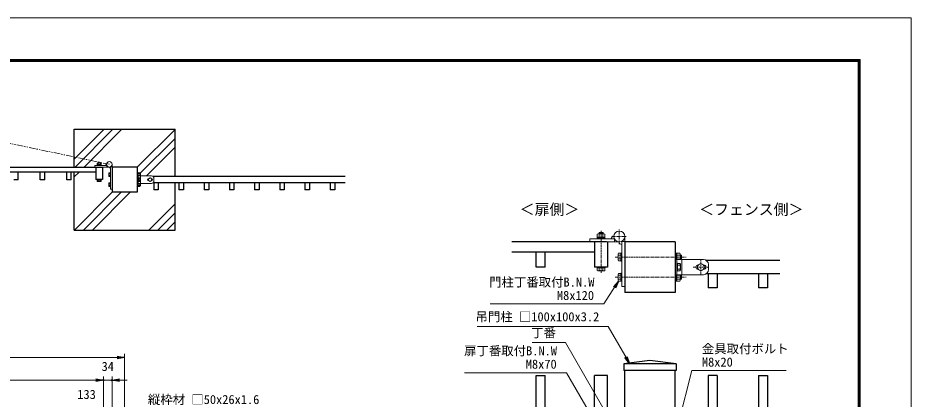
# Model space of a CAD drawing. Units: millimetres, scale not verified. Extents: x -3151 to 3149, y -2225 to 2230.
# Drawn here: x -396 to 3149, y 718 to 2230 of the extents above; entities that cross this region are included whole.
import ezdxf
from ezdxf.enums import TextEntityAlignment as Align

# ---------------------------------------------------------------- set-up
doc = ezdxf.new("R2010")
doc.units = ezdxf.units.MM
doc.header["$LTSCALE"] = 10
doc.header["$PDMODE"] = 32
doc.header["$PDSIZE"] = 5
doc.linetypes.add('USER1', pattern=[5, 2.5, -0.5, 0.5, -0.5, 0.5, -0.5])
doc.linetypes.add('USER2', pattern=[2, 1.25, -0.25, 0.25, -0.25])
for name, color, linetype, lineweight in [('0-1_D-STR-DIM', 7, 'Continuous', 13), ('0-2_0', 7, 'Continuous', 25), ('0-3_DEFPOINTS', 8, 'Continuous', 25), ('0-4_D-BMK', 2, 'USER2', 13), ('0-5_D-STR1', 1, 'Continuous', 25), ('0-6_D-STR3', 3, 'Continuous', 13), ('0-7_D-STR4', 7, 'Continuous', 25), ('0-8_D-DCR-HCH', 7, 'Continuous', 13), ('0-A_D-STR-TXT', 7, 'Continuous', 13), ('0-B_D-TTL-TXT', 7, 'Continuous', 13), ('0-D_D-TTL', 7, 'Continuous', 13)]:
    doc.layers.add(name, color=color, linetype=linetype, lineweight=lineweight)
doc.styles.add('ＭＳ ゴシック', font='')
doc.styles.get('ＭＳ ゴシック').set_extended_font_data('MS Gothic')

# ---------------------------------------------------------------- blocks, each defined once
blk = doc.blocks.new('_OPEN')
at = {"layer": '0-2_0'}
blk.add_line((0, 0), (-10, 0), dxfattribs=at)
blk.add_lwpolyline([(-10, 1.667), (0, 0), (-10, -1.667)], dxfattribs=at)

msp = doc.modelspace()

# ---------------------------------------------------------------- linework, layer by layer
at = {"layer": '0-1_D-STR-DIM'}
for p, q in [((28.26, 545.05), (28.26, 897.64)), ((-1.74, 882.64), (-1191.74, 882.64)), ((-1131.73, 792.64), (-85.73, 792.64)), ((-85.73, 792.64), (-115.73, 792.64)), ((-55.73, 436.05), (-55.73, 807.64)), ((-55.73, 436.05), (-55.73, 807.64)), ((-55.73, 792.64), (-21.74, 792.64)), ((-21.74, 445.05), (-21.74, 807.64)), ((8.26, 792.64), (38.26, 792.64))]:
    msp.add_line(p, q, dxfattribs=at)
at = {"layer": '0-3_DEFPOINTS'}
for p in [(-55.73, 792.64), (-21.74, 792.64)]:
    msp.add_point(p, dxfattribs=at)
at = {"layer": '0-4_D-BMK', "linetype": 'USER1'}
msp.add_line((-32.54, 1649), (-1138.62, 1880.68), dxfattribs=at)
at = {"layer": '0-4_D-BMK'}
for p, q in [((1918.87, 1218.57), (1918.87, 1384.85)), ((1991.27, 1332.78), (1991.27, 1392.78)), ((1961.27, 1362.78), (2021.27, 1362.78)), ((1975.44, 1281.11), (2256.71, 1281.11)), ((2284.87, 1241.18), (2344.87, 1241.18)), ((2314.87, 1211.18), (2314.87, 1271.18)), ((1975.44, 1201.18), (2256.71, 1201.18))]:
    msp.add_line(p, q, dxfattribs=at)
at = {"layer": '0-5_D-STR1'}
for p, q in [((-1165.74, 1638.2), (-59.74, 1638.2)), ((-85.74, 1638.2), (-85.74, 1588.2)), ((78.26, 1638.2), (-21.74, 1638.2)), ((-21.74, 1638.2), (-21.74, 1538.2)), ((78.26, 1638.2), (78.26, 1538.2)), ((-85.74, 1618.2), (-1139.74, 1618.2)), ((-393.74, 1587.9), (-393.74, 1618.2)), ((-306.74, 1587.9), (-306.74, 1618.2)), ((-288.74, 1587.9), (-288.74, 1618.2)), ((-201.74, 1587.9), (-201.74, 1618.2)), ((-183.74, 1587.9), (-183.74, 1618.2)), ((903.61, 1601.2), (140.26, 1601.2)), ((-393.74, 1587.9), (-411.74, 1587.9)), ((-288.74, 1587.9), (-306.74, 1587.9)), ((-183.74, 1587.9), (-201.74, 1587.9)), ((903.61, 1575.2), (140.26, 1575.2)), ((143.76, 1575.2), (143.76, 1547.2)), ((161.76, 1575.2), (161.76, 1547.2)), ((243.77, 1575.2), (243.77, 1547.2)), ((261.77, 1575.2), (261.77, 1547.2)), ((343.77, 1575.2), (343.77, 1547.2)), ((361.77, 1575.2), (361.77, 1547.2)), ((443.77, 1575.2), (443.77, 1547.2)), ((461.77, 1575.2), (461.77, 1547.2)), ((543.77, 1575.2), (543.77, 1547.2)), ((561.77, 1575.2), (561.77, 1547.2)), ((643.77, 1575.2), (643.77, 1547.2)), ((661.77, 1575.2), (661.77, 1547.2)), ((743.77, 1575.2), (743.77, 1547.2)), ((761.77, 1575.2), (761.77, 1547.2)), ((843.77, 1575.2), (843.77, 1547.2)), ((861.77, 1575.2), (861.77, 1547.2)), ((78.26, 1538.2), (-21.74, 1538.2)), ((161.76, 1547.2), (143.76, 1547.2)), ((261.77, 1547.2), (243.77, 1547.2)), ((361.77, 1547.2), (343.77, 1547.2)), ((461.77, 1547.2), (443.77, 1547.2)), ((561.77, 1547.2), (543.77, 1547.2)), ((661.77, 1547.2), (643.77, 1547.2)), ((761.77, 1547.2), (743.77, 1547.2)), ((861.77, 1547.2), (843.77, 1547.2)), ((1940.87, 1341.18), (1564.65, 1341.18)), ((1892.87, 1341.18), (1892.87, 1241.18)), ((1944.87, 1341.18), (1944.87, 1241.18)), ((2212.87, 1341.18), (2012.87, 1341.18)), ((2012.87, 1341.18), (2012.87, 1141.18)), ((2212.87, 1341.18), (2212.87, 1141.18)), ((1892.87, 1301.18), (1564.65, 1301.18)), ((1660.87, 1240.58), (1660.87, 1301.18)), ((1696.87, 1240.58), (1696.87, 1301.18)), ((1944.87, 1241.18), (1892.87, 1241.18)), ((2628.57, 1267.18), (2336.87, 1267.18)), ((1696.87, 1240.58), (1660.87, 1240.58)), ((2628.57, 1215.18), (2336.87, 1215.18)), ((2343.87, 1215.18), (2343.87, 1159.18)), ((2379.87, 1215.18), (2379.87, 1159.18)), ((2543.87, 1215.18), (2543.87, 1159.18)), ((2579.87, 1215.18), (2579.87, 1159.18)), ((2212.87, 1141.18), (2012.87, 1141.18)), ((2379.87, 1159.18), (2343.87, 1159.18)), ((2579.87, 1159.18), (2543.87, 1159.18)), ((2112.87, 871.5), (2008.87, 857.5)), ((2216.87, 857.5), (2008.87, 857.5)), ((2008.87, 857.5), (2008.87, 831.5)), ((2216.87, 857.5), (2112.87, 871.5)), ((2216.87, 857.5), (2216.87, 831.5)), ((2216.87, 831.5), (2008.87, 831.5)), ((2012.87, 226.92), (2012.87, 831.5)), ((2212.87, 226.92), (2212.87, 831.5)), ((1660.87, 811.5), (1696.87, 811.5)), ((1660.87, 226.92), (1660.87, 811.5)), ((1696.87, 226.92), (1696.87, 811.5)), ((1944.87, 811.5), (1892.87, 811.5)), ((1892.87, 226.92), (1892.87, 811.5)), ((1944.87, 226.92), (1944.87, 811.5)), ((2379.87, 811.5), (2343.87, 811.5)), ((2343.87, 811.5), (2343.87, 226.92)), ((2379.87, 811.5), (2379.87, 226.92)), ((2543.87, 811.5), (2579.87, 811.5)), ((2543.87, 811.5), (2543.87, 226.92)), ((2579.87, 811.5), (2579.87, 226.92))]:
    msp.add_line(p, q, dxfattribs=at)
msp.add_lwpolyline([(-59.74, 1638.2), (-59.74, 1588.2), (-85.74, 1588.2)], dxfattribs=at)
at = {"layer": '0-6_D-STR3'}
for p, q in [((-90.74, 1644.2), (-42.21, 1644.2)), ((-90.74, 1638.2), (-90.74, 1644.2)), ((-32.54, 1638.2), (-90.74, 1638.2)), ((-80.74, 1645.8), (-80.74, 1644.2)), ((-80.44, 1645.8), (-80.44, 1647.8)), ((-80.24, 1647.8), (-80.24, 1653.6)), ((-78.51, 1654.3), (-66.97, 1654.3)), ((-76.04, 1656.6), (-76.74, 1655.9)), ((-76.74, 1654.3), (-76.74, 1655.9)), ((-76.74, 1655.9), (-68.74, 1655.9)), ((-76.49, 1647.8), (-76.49, 1653.6)), ((-76.04, 1654.3), (-76.04, 1656.6)), ((-76.04, 1656.6), (-69.44, 1656.6)), ((-69.44, 1654.3), (-69.44, 1656.6)), ((-68.74, 1655.9), (-69.44, 1656.6)), ((-68.99, 1647.8), (-68.99, 1653.6)), ((-68.74, 1654.3), (-68.74, 1655.9)), ((-65.24, 1647.8), (-65.24, 1653.6)), ((-42.21, 1644.2), (-42.21, 1638.2)), ((-27.74, 1639.33), (-27.74, 1549.8)), ((-21.74, 1639.33), (-27.74, 1639.33)), ((-21.74, 1649), (-21.74, 1549.8)), ((-34.84, 1613.93), (-34.84, 1602.4)), ((-34.14, 1615.7), (-29.34, 1615.7)), ((-34.14, 1611.95), (-29.34, 1611.95)), ((-34.14, 1604.45), (-29.34, 1604.45)), ((-34.14, 1600.7), (-29.34, 1600.7)), ((-29.34, 1600.2), (-27.74, 1600.2)), ((79.86, 1616.2), (78.26, 1616.2)), ((78.26, 1603.2), (78.26, 1573.2)), ((78.26, 1603.2), (134.26, 1603.2)), ((79.86, 1616.2), (79.86, 1603.85)), ((79.86, 1615.9), (81.86, 1615.9)), ((81.46, 1573.2), (81.46, 1603.2)), ((83.06, 1596.2), (81.46, 1596.2)), ((81.86, 1615.9), (81.86, 1604.39)), ((81.86, 1615.7), (87.66, 1615.7)), ((81.86, 1611.95), (87.66, 1611.95)), ((81.86, 1604.45), (82.17, 1604.45)), ((83.06, 1580.2), (83.06, 1596.2)), ((87.86, 1595.7), (83.06, 1595.7)), ((88.36, 1613.98), (88.36, 1604.33)), ((88.36, 1612.2), (89.96, 1612.2)), ((88.36, 1611.5), (90.66, 1611.5)), ((88.36, 1604.9), (90.66, 1604.9)), ((88.9, 1604.2), (89.96, 1604.2)), ((90.66, 1611.5), (89.96, 1612.2)), ((89.96, 1612.2), (89.96, 1604.2)), ((89.96, 1604.2), (90.66, 1604.9)), ((90.66, 1611.5), (90.66, 1604.9)), ((91.66, 1573.2), (91.66, 1603.2)), ((129.26, 1595.7), (122.76, 1591.95)), ((129.26, 1595.7), (135.76, 1591.95)), ((-80.74, 1588.2), (-80.74, 1586.6)), ((-80.74, 1586.6), (-64.74, 1586.6)), ((-80.24, 1581.68), (-80.24, 1586.6)), ((-79.24, 1581.1), (-80.24, 1581.68)), ((-79.24, 1581.1), (-66.24, 1581.1)), ((-76.48, 1581.68), (-76.48, 1586.6)), ((-68.99, 1581.68), (-68.99, 1586.6)), ((-66.24, 1581.1), (-65.24, 1581.68)), ((-65.24, 1581.68), (-65.24, 1586.6)), ((-64.74, 1588.2), (-64.74, 1586.6)), ((-34.84, 1573.93), (-34.84, 1562.4)), ((-34.14, 1575.7), (-29.34, 1575.7)), ((-34.14, 1571.95), (-29.34, 1571.95)), ((-34.14, 1564.45), (-29.34, 1564.45)), ((-34.14, 1560.7), (-29.34, 1560.7)), ((-29.34, 1576.2), (-27.74, 1576.2)), ((-29.34, 1560.2), (-29.34, 1576.2)), ((-29.34, 1560.2), (-27.74, 1560.2)), ((134.26, 1573.2), (78.26, 1573.2)), ((79.86, 1560.2), (78.26, 1560.2)), ((79.86, 1572.55), (79.86, 1560.2)), ((81.86, 1560.5), (79.86, 1560.5)), ((83.06, 1580.2), (81.46, 1580.2)), ((81.86, 1572.01), (81.86, 1560.5)), ((81.86, 1571.95), (82.17, 1571.95)), ((81.86, 1564.45), (87.66, 1564.45)), ((81.86, 1560.7), (87.66, 1560.7)), ((87.86, 1591.95), (83.06, 1591.95)), ((87.86, 1584.45), (83.06, 1584.45)), ((87.86, 1580.7), (83.06, 1580.7)), ((88.36, 1572.07), (88.36, 1562.44)), ((88.36, 1571.5), (90.66, 1571.5)), ((88.36, 1564.9), (90.66, 1564.9)), ((88.36, 1564.2), (89.96, 1564.2)), ((88.56, 1593.93), (88.56, 1582.4)), ((88.9, 1572.2), (89.96, 1572.2)), ((90.66, 1571.5), (89.96, 1572.2)), ((89.96, 1572.2), (89.96, 1564.2)), ((89.96, 1564.2), (90.66, 1564.9)), ((90.66, 1571.5), (90.66, 1564.9)), ((122.76, 1584.46), (122.76, 1591.95)), ((129.26, 1580.7), (122.76, 1584.46)), ((124.07, 1592.7), (123.76, 1592.7)), ((124.07, 1583.7), (123.76, 1583.7)), ((129.26, 1580.7), (135.76, 1584.46)), ((134.76, 1592.7), (134.46, 1592.7)), ((134.76, 1583.7), (134.46, 1583.7)), ((135.76, 1584.46), (135.76, 1591.95)), ((144.26, 1593.2), (144.26, 1583.2)), ((-21.74, 1549.8), (-27.74, 1549.8)), ((1874.87, 1341.18), (1874.87, 1353.18)), ((1874.87, 1353.18), (1971.92, 1353.18)), ((1902.87, 1356.38), (1902.87, 1353.18)), ((1902.87, 1356.38), (1934.87, 1356.38)), ((1903.47, 1356.38), (1903.47, 1360.38)), ((1903.47, 1360.38), (1934.27, 1360.38)), ((1903.87, 1360.38), (1903.87, 1371.98)), ((1907.31, 1373.38), (1930.4, 1373.38)), ((1912.27, 1377.98), (1910.87, 1376.58)), ((1910.87, 1376.58), (1926.87, 1376.58)), ((1910.87, 1373.38), (1910.87, 1376.58)), ((1911.37, 1360.38), (1911.37, 1371.98)), ((1912.27, 1377.98), (1925.47, 1377.98)), ((1912.27, 1373.38), (1912.27, 1377.98)), ((1926.87, 1376.58), (1925.47, 1377.98)), ((1925.47, 1373.38), (1925.47, 1377.98)), ((1926.37, 1360.38), (1926.37, 1371.98)), ((1926.87, 1373.38), (1926.87, 1376.58)), ((1933.87, 1360.38), (1933.87, 1371.98)), ((1934.27, 1360.38), (1934.27, 1356.38)), ((1934.87, 1356.38), (1934.87, 1353.18)), ((1971.92, 1353.18), (1971.92, 1341.18)), ((2012.87, 1362.78), (2012.87, 1164.38)), ((1991.27, 1341.18), (1874.87, 1341.18)), ((2012.87, 1343.44), (2000.87, 1343.44)), ((2000.87, 1343.44), (2000.87, 1164.38)), ((1986.67, 1292.64), (1986.67, 1269.58)), ((1988.07, 1296.18), (1997.67, 1296.18)), ((1988.07, 1288.68), (1997.67, 1288.68)), ((1997.67, 1297.18), (2000.87, 1297.18)), ((1997.67, 1265.18), (1997.67, 1297.18)), ((2216.07, 1297.18), (2212.87, 1297.18)), ((2216.07, 1297.18), (2216.07, 1272.48)), ((2216.07, 1296.58), (2220.07, 1296.58)), ((2220.07, 1296.58), (2220.07, 1273.57)), ((2220.07, 1296.18), (2231.67, 1296.18)), ((2220.07, 1288.68), (2231.67, 1288.68)), ((2233.07, 1292.74), (2233.07, 1273.44)), ((2233.07, 1289.18), (2236.27, 1289.18)), ((2233.07, 1287.78), (2237.67, 1287.78)), ((2236.27, 1289.18), (2236.27, 1273.18)), ((2237.67, 1287.78), (2236.27, 1289.18)), ((2237.67, 1287.78), (2237.67, 1274.58)), ((1902.87, 1241.18), (1902.87, 1237.98)), ((1934.87, 1241.18), (1934.87, 1237.98)), ((1988.07, 1273.68), (1997.67, 1273.68)), ((1988.07, 1266.18), (1997.67, 1266.18)), ((1997.67, 1265.18), (2000.87, 1265.18)), ((2212.87, 1271.18), (2324.87, 1271.18)), ((2212.87, 1271.18), (2212.87, 1211.18)), ((2219.27, 1211.18), (2219.27, 1271.18)), ((2222.47, 1257.18), (2219.27, 1257.18)), ((2220.07, 1273.68), (2220.69, 1273.68)), ((2222.47, 1225.18), (2222.47, 1257.18)), ((2232.07, 1256.18), (2222.47, 1256.18)), ((2232.07, 1248.68), (2222.47, 1248.68)), ((2233.07, 1274.58), (2237.67, 1274.58)), ((2233.47, 1252.64), (2233.47, 1229.58)), ((2234.13, 1273.18), (2236.27, 1273.18)), ((2236.27, 1273.18), (2237.67, 1274.58)), ((2239.67, 1211.18), (2239.67, 1271.18)), ((2314.87, 1256.18), (2301.87, 1248.68)), ((2301.87, 1233.69), (2301.87, 1248.68)), ((2304.48, 1250.18), (2303.87, 1250.18)), ((2314.87, 1256.18), (2327.87, 1248.68)), ((2325.87, 1250.18), (2325.26, 1250.18)), ((2344.87, 1251.18), (2344.87, 1231.18)), ((1902.87, 1237.98), (1934.87, 1237.98)), ((1903.87, 1228.14), (1903.87, 1237.98)), ((1905.87, 1226.98), (1903.87, 1228.14)), ((1905.87, 1226.98), (1931.87, 1226.98)), ((1911.38, 1228.14), (1911.38, 1237.98)), ((1926.36, 1228.14), (1926.36, 1237.98)), ((1931.87, 1226.98), (1933.87, 1228.14)), ((1933.87, 1228.14), (1933.87, 1237.98)), ((1986.67, 1212.64), (1986.67, 1189.58)), ((1988.07, 1216.18), (1997.67, 1216.18)), ((1988.07, 1208.68), (1997.67, 1208.68)), ((1997.67, 1185.18), (1997.67, 1217.18)), ((1997.67, 1217.18), (2000.87, 1217.18)), ((2324.87, 1211.18), (2212.87, 1211.18)), ((2216.07, 1209.89), (2216.07, 1185.18)), ((2222.47, 1225.18), (2219.27, 1225.18)), ((2220.07, 1208.8), (2220.07, 1185.78)), ((2220.07, 1208.68), (2220.69, 1208.68)), ((2232.07, 1233.68), (2222.47, 1233.68)), ((2232.07, 1226.18), (2222.47, 1226.18)), ((2233.07, 1208.93), (2233.07, 1189.65)), ((2233.07, 1207.78), (2237.67, 1207.78)), ((2234.13, 1209.18), (2236.27, 1209.18)), ((2236.27, 1209.18), (2236.27, 1193.18)), ((2237.67, 1207.78), (2236.27, 1209.18)), ((2237.67, 1207.78), (2237.67, 1194.58)), ((2314.87, 1226.18), (2301.87, 1233.69)), ((2304.48, 1232.18), (2303.87, 1232.18)), ((2325.87, 1232.18), (2325.26, 1232.18)), ((1988.07, 1193.68), (1997.67, 1193.68)), ((1988.07, 1186.18), (1997.67, 1186.18)), ((1997.67, 1185.18), (2000.87, 1185.18)), ((2216.07, 1185.18), (2212.87, 1185.18)), ((2220.07, 1185.78), (2216.07, 1185.78)), ((2220.07, 1193.68), (2231.67, 1193.68)), ((2220.07, 1186.18), (2231.67, 1186.18)), ((2233.07, 1194.58), (2237.67, 1194.58)), ((2233.07, 1193.18), (2236.27, 1193.18)), ((2236.27, 1193.18), (2237.67, 1194.58)), ((2012.87, 1164.38), (2000.87, 1164.38))]:
    msp.add_line(p, q, dxfattribs=at)
for points in [[(-80.74, 1645.8), (-64.74, 1645.8), (-64.74, 1644.2)], [(-80.44, 1647.8), (-65.04, 1647.8), (-65.04, 1645.8)], [(-29.34, 1600.2), (-29.34, 1616.2), (-27.74, 1616.2)], [(2314.87, 1226.18), (2327.87, 1233.69), (2327.87, 1248.68)]]:
    msp.add_lwpolyline(points, dxfattribs=at)
for centre, radius in [((-32.54, 1649), 10.8), ((129.26, 1588.2), 6.5), ((1991.27, 1362.78), 21.6), ((2314.87, 1241.18), 13)]:
    msp.add_circle(centre, radius, dxfattribs=at)
for centre, radius, start, end in [((-78.36, 1651.46), 2.85, 48.83491, 131.16509), ((-72.74, 1643.91), 10.39, 68.85295, 111.14705), ((-67.11, 1651.46), 2.85, 48.86505, 131.13495), ((-42.21, 1644.2), 6, 100.26018, 180), ((-27.74, 1639.33), 6, 190.26018, 270), ((-31.98, 1613.83), 2.85, 138.95661, 221.04339), ((-24.44, 1608.2), 10.39, 158.85295, 201.14705), ((-32, 1602.58), 2.84, 138.76361, 221.23639), ((84.96, 1588.99), 15.71, 64.76136, 115.23864), ((85.52, 1613.83), 2.85, 318.83491, 41.16509), ((77.97, 1608.2), 10.39, 338.85295, 21.14705), ((85.71, 1593.83), 2.85, 318.95661, 41.04339), ((134.26, 1593.2), 10, 0, 90), ((-78.36, 1584.44), 3.34, 235.79454, 304.20546), ((-72.74, 1593.55), 12.45, 252.48215, 287.51785), ((-67.11, 1584.44), 3.34, 235.79454, 304.20546), ((-31.98, 1573.83), 2.85, 138.95661, 221.04339), ((-24.44, 1568.2), 10.39, 158.85295, 201.14705), ((-32, 1562.58), 2.84, 138.76361, 221.23639), ((84.96, 1587.42), 15.71, 244.76136, 295.23864), ((77.97, 1568.2), 10.39, 338.85295, 21.14705), ((85.52, 1562.58), 2.85, 318.86505, 41.13495), ((78.17, 1588.2), 10.39, 338.85295, 21.14705), ((85.73, 1582.58), 2.84, 318.76361, 41.23639), ((123.76, 1588.2), 4.5, 90, 270), ((134.26, 1583.2), 10, 270, 0), ((134.76, 1588.2), 4.5, 270, 90), ((1907.62, 1367.7), 5.7, 48.83491, 131.16509), ((1918.87, 1352.6), 20.79, 68.85295, 111.14705), ((1930.12, 1367.69), 5.7, 48.86505, 131.13495), ((1971.92, 1353.18), 12, 100.26018, 180), ((2000.87, 1343.44), 12, 190.26018, 270), ((1992.38, 1292.43), 5.71, 138.95661, 221.04339), ((2007.46, 1281.18), 20.79, 158.85295, 201.14705), ((2227.38, 1292.43), 5.7, 318.83491, 41.16509), ((2212.28, 1281.18), 20.79, 338.85295, 21.14705), ((1992.35, 1269.93), 5.69, 138.76361, 221.23639), ((2226.27, 1242.76), 31.43, 64.76136, 115.23864), ((2227.76, 1252.43), 5.71, 318.95661, 41.04339), ((2212.68, 1241.18), 20.79, 338.85295, 21.14705), ((2303.87, 1241.18), 9, 90, 270), ((2324.87, 1251.18), 20, 0, 90), ((2325.87, 1241.18), 9, 270, 90), ((1907.62, 1233.66), 6.68, 235.79454, 304.20546), ((1918.87, 1251.88), 24.9, 252.48215, 287.51785), ((1930.12, 1233.66), 6.68, 235.79454, 304.20546), ((1992.38, 1212.43), 5.71, 138.95661, 221.04339), ((2007.46, 1201.18), 20.79, 158.85295, 201.14705), ((2226.27, 1239.61), 31.43, 244.76136, 295.23864), ((2212.28, 1201.18), 20.79, 338.85295, 21.14705), ((2227.79, 1229.93), 5.69, 318.76361, 41.23639), ((2324.87, 1231.18), 20, 270, 0), ((1992.35, 1189.93), 5.69, 138.76361, 221.23639), ((2227.38, 1189.93), 5.7, 318.86505, 41.13495)]:
    msp.add_arc(centre, radius, start, end, dxfattribs=at)
at = {"layer": '0-7_D-STR4'}
for p, q in [((-171.74, 1788.2), (228.26, 1788.2)), ((-171.74, 1638.2), (-171.74, 1788.2)), ((228.26, 1601.2), (228.26, 1788.2)), ((-171.74, 1388.2), (-171.74, 1618.2)), ((228.26, 1388.2), (228.26, 1575.2)), ((-171.74, 1388.2), (228.26, 1388.2))]:
    msp.add_line(p, q, dxfattribs=at)
at = {"layer": '0-8_D-DCR-HCH'}
for p, q in [((-171.74, 1669.88), (-53.41, 1788.2)), ((-168.06, 1638.2), (-18.06, 1788.2)), ((-132.7, 1638.2), (17.3, 1788.2)), ((79.62, 1638.56), (228.26, 1787.21)), ((88.36, 1611.95), (228.26, 1751.85)), ((114.97, 1603.2), (228.26, 1716.5)), ((-171.74, 1599.17), (-152.7, 1618.2)), ((-170.74, 1388.2), (-20.74, 1538.2)), ((-135.38, 1388.2), (14.62, 1538.2)), ((-100.03, 1388.2), (49.97, 1538.2)), ((124.75, 1388.2), (228.26, 1491.72)), ((160.11, 1388.2), (228.26, 1456.36)), ((195.46, 1388.2), (228.26, 1421.01))]:
    msp.add_line(p, q, dxfattribs=at)
at = {"layer": '0-A_D-STR-TXT'}
for points in [[(1479.3, 1095.05), (1929.99, 1095.05), (1987, 1184.5)], [(1427.52, 1006.21), (1947.12, 1006.21), (2031.21, 860.57)], [(1644.92, 942.03), (1777.91, 942.03), (1966.72, 613.23)], [(1377.5, 822.5), (1781.94, 822.5), (1911.4, 598.2)], [(2652.9, 830.91), (2278.92, 830.91), (2227.88, 628.11)]]:
    msp.add_lwpolyline(points, dxfattribs=at)
at = {"layer": '0-D_D-TTL', "color": 2}
msp.add_lwpolyline([(-3150.68, 2229.64), (3149.32, 2229.64), (3149.32, -2225.36), (-3150.68, -2225.36)], close=True, dxfattribs=at)
at = {"layer": '0-D_D-TTL'}
for points in [[(-2948.18, 2064.64), (2946.82, 2064.64), (2946.82, -2060.36), (-2948.18, -2060.36)], [(-2946.3, 2062.77), (2944.95, 2062.77), (2944.95, -2058.48), (-2946.3, -2058.48)], [(-2944.43, 2060.89), (2943.07, 2060.89), (2943.07, -2056.61), (-2944.43, -2056.61)], [(-2942.55, 2059.02), (2941.2, 2059.02), (2941.2, -2054.73), (-2942.55, -2054.73)], [(-2940.68, 2057.14), (2939.32, 2057.14), (2939.32, -2052.86), (-2940.68, -2052.86)]]:
    msp.add_lwpolyline(points, close=True, dxfattribs=at)

# ---------------------------------------------------------------- block references
at = {"layer": '0-1_D-STR-DIM', "xscale": 3, "yscale": 3}
for p in [(28.26, 882.64), (-55.73, 792.64), (-55.73, 792.64)]:
    msp.add_blockref('_OPEN', p, dxfattribs=at)
at = {"layer": '0-1_D-STR-DIM', "xscale": 3, "yscale": 3, "rotation": 180}
msp.add_blockref('_OPEN', (-21.74, 792.64), dxfattribs=at)
at = {"layer": '0-A_D-STR-TXT', "xscale": 3, "yscale": 3}
for p, rotation in [((1988.07, 1186.18), 57.49271), ((2032.21, 858.83), 300)]:
    msp.add_blockref('_OPEN', p, dxfattribs=dict(at, rotation=rotation))

# ---------------------------------------------------------------- texts
at = {"layer": '0-1_D-STR-DIM', "style": 'ＭＳ ゴシック'}
for s, p in [('34', (-63.3, 818.7)), ('133', (-159.73, 707.7))]:
    msp.add_text(s, height=36.07, dxfattribs=at).set_placement(p, align=Align.BOTTOM_LEFT)
at = {"layer": '0-A_D-STR-TXT', "style": 'ＭＳ ゴシック'}
for s, p in [('門柱丁番取付B.N.W', (1474.54, 1153.01)), ('M8x120', (1743.7, 1100.11)), ('吊門柱 □100x100x3.2', (1420.48, 1015.65)), ('丁番', (1641.3, 951.66)), ('扉丁番取付B.N.W', (1375.22, 880.51)), ('金具取付ボルト', (2318.83, 888.61)), ('M8x70', (1620.02, 827.56)), ('M8x20', (2319.02, 835.97)), ('縦枠材 □50x26x1.6', (120.57, 687.41))]:
    msp.add_text(s, height=36.07, dxfattribs=at).set_placement(p, align=Align.BOTTOM_LEFT)
at = {"layer": '0-B_D-TTL-TXT', "style": 'ＭＳ ゴシック'}
for s, p in [('＜扉側＞', (1595.92, 1435.67)), ('＜フェンス側＞', (2308.2, 1435.33))]:
    msp.add_text(s, height=43.33, dxfattribs=at).set_placement(p, align=Align.BOTTOM_LEFT)

doc.saveas('drawing.dxf')
